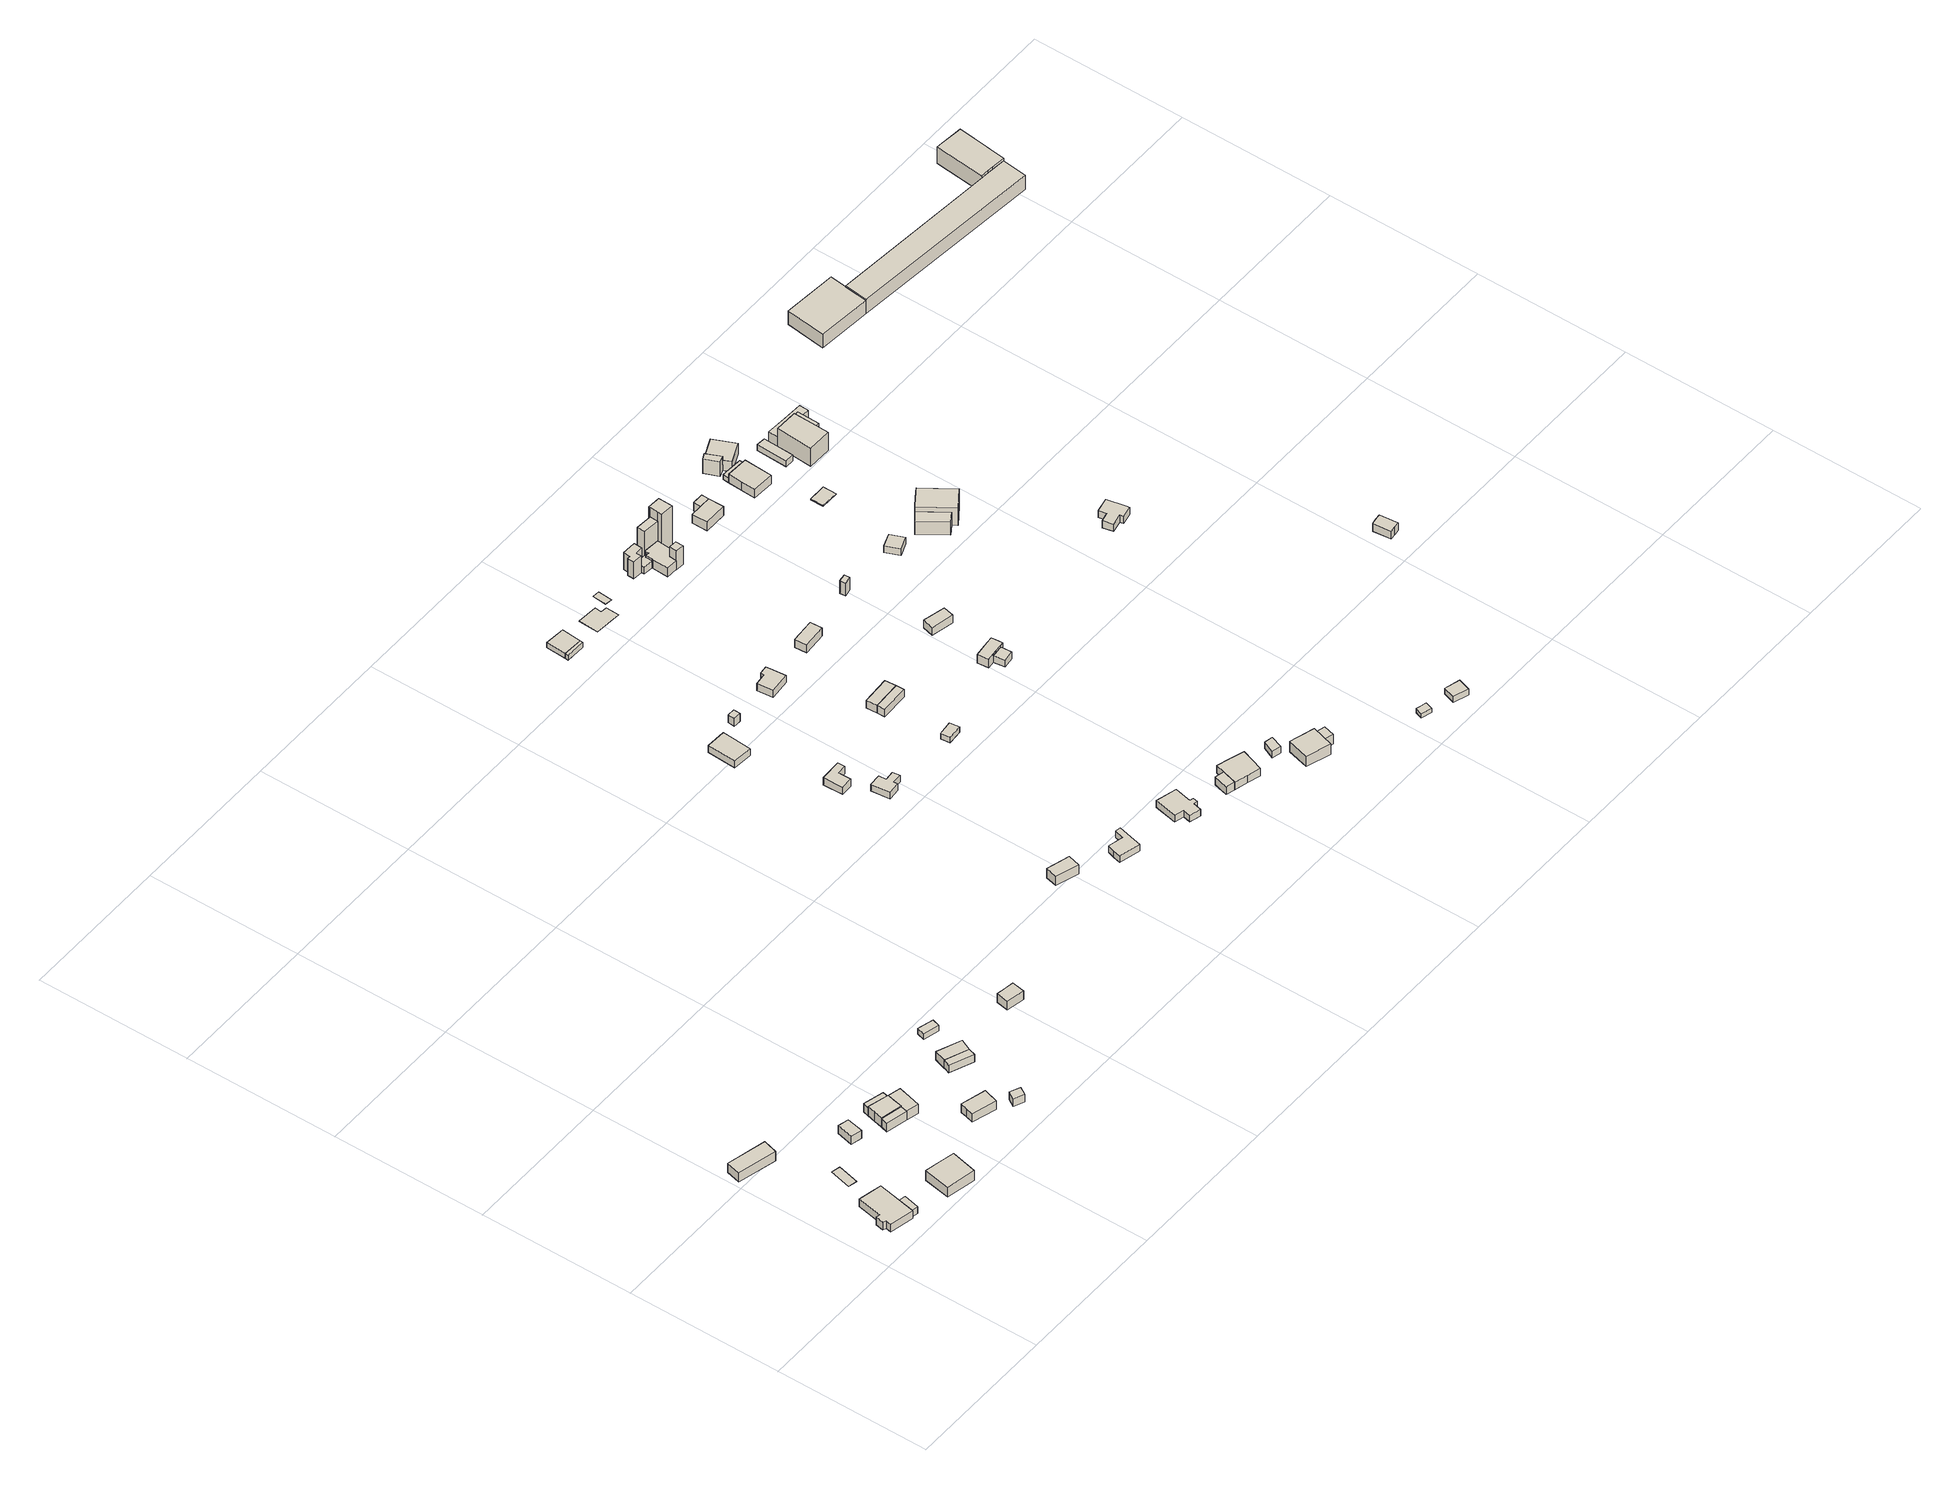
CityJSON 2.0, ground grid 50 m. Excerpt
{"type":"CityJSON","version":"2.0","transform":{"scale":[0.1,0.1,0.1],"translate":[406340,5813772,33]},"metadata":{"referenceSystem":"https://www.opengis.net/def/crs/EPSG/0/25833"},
"CityObjects":{
"building1":{"type":"Building","attributes":{"Gemeindeschluessel":"11000009","function":"31001_1010"},"address":[{"country":"Germany","locality":"Berlin","thoroughfareNumber":"25 (4)","thoroughfareName":"Ravensteiner Promenade"}],"children":["building1-1","building1-2"]},
"building1-1":{"type":"BuildingPart","attributes":{"BezugspunktDach":"2200","measuredHeight":3.67,"storeysAboveGround":1},"parents":["building1"],"geometry":[{"type":"MultiSurface","lod":"1","boundaries":[[[0,1,2,3,4,5,6,7,8,9]],[[10,11,12,13,14,15,16,17,18,19]],[[10,19,9,8]],[[11,10,8,7]],[[12,11,7,6]],[[13,12,6,5]],[[14,13,5,4]],[[20,21,22,14,4,3]],[[16,15,3,2]],[[17,16,2,1]],[[18,17,1,0]],[[19,18,0,9]],[[15,22,21,20]]]}]},
"building1-2":{"type":"BuildingPart","attributes":{"BezugspunktDach":"2200","measuredHeight":2.53,"storeysAboveGround":1},"parents":["building1"],"geometry":[{"type":"Solid","lod":"1","boundaries":[[[[23,24,25,21,20]],[[22,26,27,28,15]],[[26,22,21,25]],[[27,26,25,24]],[[28,27,24,23]],[[15,28,23,20]],[[22,15,20,21]]]]}]},
"building2":{"type":"Building","attributes":{"Gemeindeschluessel":"11000009","BezugspunktDach":"2200","function":"31001_1312","measuredHeight":3.52,"storeysAboveGround":1},"address":[{"country":"Germany","locality":"Berlin","thoroughfareNumber":"25 (17)","thoroughfareName":"Ravensteiner Promenade"}],"geometry":[{"type":"Solid","lod":"1","boundaries":[[[[29,30,31,32]],[[33,34,35,36]],[[33,36,32,31]],[[34,33,31,30]],[[35,34,30,29]],[[36,35,29,32]]]]}]},
"building3":{"type":"Building","attributes":{"Gemeindeschluessel":"11000009","BezugspunktDach":"2200","function":"31001_2000","measuredHeight":0.13,"storeysAboveGround":1},"address":[{"country":"Germany","locality":"Berlin","thoroughfareNumber":"25 (5)","thoroughfareName":"Ravensteiner Promenade"}],"geometry":[{"type":"Solid","lod":"1","boundaries":[[[[37,38,39,40]],[[41,42,43,44]],[[41,44,40,39]],[[42,41,39,38]],[[43,42,38,37]],[[44,43,37,40]]]]}]},
"building4":{"type":"Building","attributes":{"Gemeindeschluessel":"11000009","BezugspunktDach":"2200","function":"31001_1010","measuredHeight":4.42,"storeysAboveGround":1},"address":[{"country":"Germany","locality":"Berlin","thoroughfareNumber":"26","thoroughfareName":"Ravensteiner Promenade"}],"geometry":[{"type":"Solid","lod":"1","boundaries":[[[[45,46,47,48,49]],[[50,51,52,53,54]],[[50,54,49,48]],[[51,50,48,47]],[[52,51,47,46]],[[53,52,46,45]],[[54,53,45,49]]]]}]},
"building5":{"type":"Building","attributes":{"Gemeindeschluessel":"11000009","BezugspunktDach":"2200","function":"31001_1312","measuredHeight":3.46,"storeysAboveGround":1},"address":[{"country":"Germany","locality":"Berlin","thoroughfareNumber":"25 (1)","thoroughfareName":"Ravensteiner Promenade"}],"geometry":[{"type":"Solid","lod":"1","boundaries":[[[[55,56,57,58]],[[59,60,61,62]],[[59,62,58,57]],[[60,59,57,56]],[[61,60,56,55]],[[62,61,55,58]]]]}]},
"building6":{"type":"Building","attributes":{"Gemeindeschluessel":"11000009","BezugspunktDach":"2200","function":"51009_1610","measuredHeight":3.55,"storeysAboveGround":0},"address":[{"country":"Germany","locality":"Berlin"}],"geometry":[{"type":"Solid","lod":"1","boundaries":[[[[63,64,65,66]],[[67,68,69,70]],[[67,70,66,65]],[[68,67,65,64]],[[69,68,64,63]],[[70,69,63,66]]]]}]},
"building7":{"type":"Building","attributes":{"Gemeindeschluessel":"11000009","function":"31001_1312"},"address":[{"country":"Germany","locality":"Berlin","thoroughfareNumber":"25","thoroughfareName":"Ravensteiner Promenade"}],"children":["building7-1","building7-2"]},
"building7-1":{"type":"BuildingPart","attributes":{"BezugspunktDach":"2200","measuredHeight":3.93,"storeysAboveGround":1},"parents":["building7"],"geometry":[{"type":"MultiSurface","lod":"1","boundaries":[[[71,72,73,74,75,76]],[[77,78,79,80,68,67]],[[77,67,76,75]],[[78,77,75,74]],[[79,78,74,73]],[[81,82,79,73,72]],[[83,84,81,72,71]],[[67,68,71,76]],[[80,79,82,81]],[[68,85,84,83]],[[85,80,81,84]]]}]},
"building7-2":{"type":"BuildingPart","attributes":{"BezugspunktDach":"2200","measuredHeight":4.11,"storeysAboveGround":1},"parents":["building7"],"geometry":[{"type":"MultiSurface","lod":"1","boundaries":[[[86,87,88,82,84,83,89]],[[68,85,79,90,91,92,69]],[[68,69,89,83]],[[68,83,68,85]],[[85,80,79]],[[90,79,82,88]],[[91,90,88,87]],[[92,91,87,86]],[[69,92,86,89]],[[85,68,83,84]],[[79,80,81,82]],[[81,80,85,84]]]}]},
"building8":{"type":"Building","attributes":{"Gemeindeschluessel":"11000009","BezugspunktDach":"2200","function":"51009_1610","measuredHeight":3.15,"storeysAboveGround":0},"address":[{"country":"Germany","locality":"Berlin"}],"geometry":[{"type":"Solid","lod":"1","boundaries":[[[[93,94,95,96]],[[97,98,99,100]],[[97,100,96,95]],[[98,97,95,94]],[[99,98,94,93]],[[100,99,93,96]]]]}]},
"building9":{"type":"Building","attributes":{"Gemeindeschluessel":"11000009","BezugspunktDach":"2200","function":"31001_2000","measuredHeight":3.66,"storeysAboveGround":1},"address":[{"country":"Germany","locality":"Berlin","thoroughfareNumber":"26 (3)","thoroughfareName":"Ravensteiner Promenade"}],"geometry":[{"type":"Solid","lod":"1","boundaries":[[[[101,102,103,104,105]],[[106,107,108,109,110]],[[106,110,105,104]],[[107,106,104,103]],[[108,107,103,102]],[[109,108,102,101]],[[110,109,101,105]]]]}]},
"building10":{"type":"Building","attributes":{"Gemeindeschluessel":"11000009","BezugspunktDach":"2200","function":"31001_1312","measuredHeight":2.99,"storeysAboveGround":1},"address":[{"country":"Germany","locality":"Berlin","thoroughfareNumber":"25 (13)","thoroughfareName":"Ravensteiner Promenade"}],"geometry":[{"type":"Solid","lod":"1","boundaries":[[[[111,112,113,114]],[[115,116,117,118]],[[115,118,114,113]],[[116,115,113,112]],[[117,116,112,111]],[[118,117,111,114]]]]}]},
"building11":{"type":"Building","attributes":{"Gemeindeschluessel":"11000009","BezugspunktDach":"2200","function":"51009_1610","measuredHeight":2.8,"storeysAboveGround":0},"address":[{"country":"Germany","locality":"Berlin"}],"geometry":[{"type":"Solid","lod":"1","boundaries":[[[[119,120,121,122]],[[123,124,125,126]],[[123,126,122,121]],[[124,123,121,120]],[[125,124,120,119]],[[126,125,119,122]]]]}]},
"building12":{"type":"Building","attributes":{"Gemeindeschluessel":"11000009","BezugspunktDach":"2200","function":"31001_1312","measuredHeight":3.08,"storeysAboveGround":1},"address":[{"country":"Germany","locality":"Berlin","thoroughfareNumber":"25 (10)","thoroughfareName":"Ravensteiner Promenade"}],"geometry":[{"type":"Solid","lod":"1","boundaries":[[[[120,127,128,121]],[[129,130,131,132]],[[129,132,121,128]],[[130,129,128,127]],[[131,130,127,120]],[[132,131,120,121]]]]}]},
"building13":{"type":"Building","attributes":{"Gemeindeschluessel":"11000009","BezugspunktDach":"2200","function":"31001_2000","measuredHeight":2.12,"storeysAboveGround":1},"address":[{"country":"Germany","locality":"Berlin","thoroughfareNumber":"25 (11)","thoroughfareName":"Ravensteiner Promenade"}],"geometry":[{"type":"Solid","lod":"1","boundaries":[[[[133,134,135,136]],[[137,138,139,140]],[[137,140,136,135]],[[138,137,135,134]],[[139,138,134,133]],[[140,139,133,136]]]]}]},
"building14":{"type":"Building","attributes":{"Gemeindeschluessel":"11000009","BezugspunktDach":"2200","function":"31001_2000","measuredHeight":3.94,"storeysAboveGround":1},"address":[{"country":"Germany","locality":"Berlin","thoroughfareNumber":"25 (20)","thoroughfareName":"Ravensteiner Promenade"}],"geometry":[{"type":"Solid","lod":"1","boundaries":[[[[141,142,143,144,145]],[[146,147,148,149,150]],[[146,150,145,144]],[[147,146,144,143]],[[148,147,143,142]],[[149,148,142,141]],[[150,149,141,145]]]]}]},
"building15":{"type":"Building","attributes":{"Gemeindeschluessel":"11000009","BezugspunktDach":"2200","function":"31001_1010","measuredHeight":3.43,"storeysAboveGround":1},"address":[{"country":"Germany","locality":"Berlin","thoroughfareNumber":"73","thoroughfareName":"Dahlwitzer Landstraße"}],"geometry":[{"type":"Solid","lod":"1","boundaries":[[[[151,152,153,154]],[[155,156,157,158]],[[155,158,154,153]],[[156,155,153,152]],[[157,156,152,151]],[[158,157,151,154]]]]}]},
"building16":{"type":"Building","attributes":{"Gemeindeschluessel":"11000009","BezugspunktDach":"2200","function":"31001_1010","measuredHeight":2.62,"storeysAboveGround":1},"address":[{"country":"Germany","locality":"Berlin","thoroughfareNumber":"97","thoroughfareName":"Dahlwitzer Landstraße"}],"geometry":[{"type":"Solid","lod":"1","boundaries":[[[[159,160,161,162]],[[163,164,165,166]],[[163,166,162,161]],[[164,163,161,160]],[[165,164,160,159]],[[166,165,159,162]]]]}]},
"building17":{"type":"Building","attributes":{"Gemeindeschluessel":"11000009","BezugspunktDach":"2200","function":"31001_1010","measuredHeight":2.75,"storeysAboveGround":1},"address":[{"country":"Germany","locality":"Berlin","thoroughfareNumber":"87","thoroughfareName":"Dahlwitzer Landstraße"}],"geometry":[{"type":"Solid","lod":"1","boundaries":[[[[167,168,169,170,171,172]],[[173,174,175,176,177,178]],[[173,178,172,171]],[[174,173,171,170]],[[175,174,170,169]],[[176,175,169,168]],[[177,176,168,167]],[[178,177,167,172]]]]}]},
"building18":{"type":"Building","attributes":{"Gemeindeschluessel":"11000009","BezugspunktDach":"2200","function":"31001_1010","measuredHeight":3.92,"storeysAboveGround":1},"address":[{"country":"Germany","locality":"Berlin","thoroughfareNumber":"71","thoroughfareName":"Dahlwitzer Landstraße"}],"geometry":[{"type":"Solid","lod":"1","boundaries":[[[[179,180,181,182,183,184,185,186]],[[187,188,189,190,191,192,193,194]],[[187,194,186,185]],[[188,187,185,184]],[[189,188,184,183]],[[190,189,183,182]],[[191,190,182,181]],[[192,191,181,180]],[[193,192,180,179]],[[194,193,179,186]]]]}]},
"building19":{"type":"Building","attributes":{"Gemeindeschluessel":"11000009","BezugspunktDach":"2200","function":"31001_1010","measuredHeight":2.56,"storeysAboveGround":1},"address":[{"country":"Germany","locality":"Berlin","thoroughfareNumber":"85","thoroughfareName":"Dahlwitzer Landstraße"}],"geometry":[{"type":"Solid","lod":"1","boundaries":[[[[195,196,197,198,199,200,201,202]],[[203,204,205,206,207,208,209,210]],[[203,210,202,201]],[[204,203,201,200]],[[205,204,200,199]],[[206,205,199,198]],[[207,206,198,197]],[[208,207,197,196]],[[209,208,196,195]],[[210,209,195,202]]]]}]},
"building20":{"type":"Building","attributes":{"Gemeindeschluessel":"11000009","BezugspunktDach":"2200","function":"31001_2000","measuredHeight":3,"storeysAboveGround":1},"address":[{"country":"Germany","locality":"Berlin","thoroughfareNumber":"97 (1)","thoroughfareName":"Dahlwitzer Landstraße"}],"geometry":[{"type":"Solid","lod":"1","boundaries":[[[[211,212,213,214]],[[215,216,217,218]],[[215,218,214,213]],[[216,215,213,212]],[[217,216,212,211]],[[218,217,211,214]]]]}]},
"building21":{"type":"Building","attributes":{"Gemeindeschluessel":"11000009","BezugspunktDach":"2200","function":"51009_1610","measuredHeight":1.94,"storeysAboveGround":0},"address":[{"country":"Germany","locality":"Berlin"}],"geometry":[{"type":"Solid","lod":"1","boundaries":[[[[219,220,221,222]],[[223,224,225,226]],[[223,226,222,221]],[[224,223,221,220]],[[225,224,220,219]],[[226,225,219,222]]]]}]},
"building22":{"type":"Building","attributes":{"Gemeindeschluessel":"11000009","BezugspunktDach":"2200","function":"31001_1010","measuredHeight":3.89,"storeysAboveGround":1},"address":[{"country":"Germany","locality":"Berlin","thoroughfareNumber":"69","thoroughfareName":"Dahlwitzer Landstraße"}],"geometry":[{"type":"Solid","lod":"1","boundaries":[[[[227,228,229,230,231,232,233,234,235,236,237]],[[238,239,240,241,242,243,244,245,246,247,248]],[[238,248,237,236]],[[239,238,236,235]],[[240,239,235,234]],[[241,240,234,233]],[[242,241,233,232]],[[243,242,232,231]],[[244,243,231,230]],[[245,244,230,229]],[[246,245,229,228]],[[247,246,228,227]],[[248,247,227,237]]]]}]},
"building23":{"type":"Building","attributes":{"Gemeindeschluessel":"11000009","BezugspunktDach":"2200","function":"31001_1010","measuredHeight":1.98,"storeysAboveGround":1},"address":[{"country":"Germany","locality":"Berlin","thoroughfareNumber":"113","thoroughfareName":"Dahlwitzer Landstraße"}],"geometry":[{"type":"Solid","lod":"1","boundaries":[[[[220,249,250,221]],[[251,252,224,223]],[[251,223,221,250]],[[252,251,250,249]],[[224,252,249,220]],[[223,224,220,221]]]]}]},
"building24":{"type":"Building","attributes":{"Gemeindeschluessel":"11000009","BezugspunktDach":"2200","function":"31001_2000","measuredHeight":2.15,"storeysAboveGround":1},"address":[{"country":"Germany","locality":"Berlin","thoroughfareNumber":"83 (1)","thoroughfareName":"Dahlwitzer Landstraße"}],"geometry":[{"type":"Solid","lod":"1","boundaries":[[[[253,254,255,256]],[[257,258,259,260]],[[257,260,256,255]],[[258,257,255,254]],[[259,258,254,253]],[[260,259,253,256]]]]}]},
"building25":{"type":"Building","attributes":{"Gemeindeschluessel":"11000009","BezugspunktDach":"2200","function":"31001_1010","measuredHeight":2.73,"storeysAboveGround":1},"address":[{"country":"Germany","locality":"Berlin","thoroughfareNumber":"95","thoroughfareName":"Dahlwitzer Landstraße"}],"geometry":[{"type":"Solid","lod":"1","boundaries":[[[[261,262,263,264,265,266,267]],[[268,269,270,271,272,273,274]],[[268,274,267,266]],[[269,268,266,265]],[[270,269,265,264]],[[271,270,264,263]],[[272,271,263,262]],[[273,272,262,261]],[[274,273,261,267]]]]}]},
"building26":{"type":"Building","attributes":{"Gemeindeschluessel":"11000009","BezugspunktDach":"2200","function":"51009_1610","measuredHeight":2.91,"storeysAboveGround":0},"address":[{"country":"Germany","locality":"Berlin"}],"geometry":[{"type":"Solid","lod":"1","boundaries":[[[[275,276,277,278]],[[279,280,281,282]],[[279,282,278,277]],[[280,279,277,276]],[[281,280,276,275]],[[282,281,275,278]]]]}]},
"building27":{"type":"Building","attributes":{"Gemeindeschluessel":"11000009","BezugspunktDach":"2200","function":"31001_1010","measuredHeight":2.91,"storeysAboveGround":1},"address":[{"country":"Germany","locality":"Berlin","thoroughfareNumber":"83","thoroughfareName":"Dahlwitzer Landstraße"}],"geometry":[{"type":"Solid","lod":"1","boundaries":[[[[278,277,283,284]],[[285,279,282,286]],[[285,286,284,283]],[[279,285,283,277]],[[282,279,277,278]],[[286,282,278,284]]]]}]},
"building28":{"type":"Building","attributes":{"Gemeindeschluessel":"11000009","BezugspunktDach":"2200","function":"31001_2000","measuredHeight":3,"storeysAboveGround":1},"address":[{"country":"Germany","locality":"Berlin","thoroughfareNumber":"67 (1)","thoroughfareName":"Dahlwitzer Landstraße"}],"geometry":[{"type":"Solid","lod":"1","boundaries":[[[[287,288,289,290]],[[291,292,293,294]],[[291,294,290,289]],[[292,291,289,288]],[[293,292,288,287]],[[294,293,287,290]]]]}]},
"building29":{"type":"Building","attributes":{"Gemeindeschluessel":"11000009","BezugspunktDach":"2200","function":"31001_1010","measuredHeight":0.051,"storeysAboveGround":1},"address":[{"country":"Germany","locality":"Berlin","thoroughfareNumber":"111","thoroughfareName":"Dahlwitzer Landstraße"}],"geometry":[{"type":"Solid","lod":"1","boundaries":[[[[295,296,297,298,299,300]],[[301,302,303,304,305,306]],[[301,306,300,299]],[[302,301,299,298]],[[303,302,298,297]],[[304,303,297,296]],[[305,304,296,295]],[[306,305,295,300]]]]}]},
"building30":{"type":"Building","attributes":{"Gemeindeschluessel":"11000009","BezugspunktDach":"2200","function":"31001_2000","measuredHeight":0.009,"storeysAboveGround":1},"address":[{"country":"Germany","locality":"Berlin","thoroughfareNumber":"225 (1)","thoroughfareName":"Dahlwitzer Landstraße"}]},
"building31":{"type":"Building","attributes":{"Gemeindeschluessel":"11000009","BezugspunktDach":"2200","function":"51009_1610","measuredHeight":0.009,"storeysAboveGround":0},"address":[{"country":"Germany","locality":"Berlin"}]},
"building32":{"type":"Building","attributes":{"Gemeindeschluessel":"11000009","BezugspunktDach":"2200","function":"31001_1010","measuredHeight":4.3,"storeysAboveGround":1},"address":[{"country":"Germany","locality":"Berlin","thoroughfareNumber":"67","thoroughfareName":"Dahlwitzer Landstraße"}],"geometry":[{"type":"Solid","lod":"1","boundaries":[[[[307,308,309,310,311,312,313]],[[314,315,316,317,318,319,320]],[[314,320,313,312]],[[315,314,312,311]],[[316,315,311,310]],[[317,316,310,309]],[[318,317,309,308]],[[319,318,308,307]],[[320,319,307,313]]]]}]},
"building33":{"type":"Building","attributes":{"Gemeindeschluessel":"11000009","BezugspunktDach":"2200","function":"31001_2000","measuredHeight":0.085,"storeysAboveGround":1},"address":[{"country":"Germany","locality":"Berlin","thoroughfareNumber":"225 (2)","thoroughfareName":"Dahlwitzer Landstraße"}],"geometry":[{"type":"Solid","lod":"1","boundaries":[[[[321,322,323,324]],[[325,326,327,328]],[[325,328,324,323]],[[326,325,323,322]],[[327,326,322,321]],[[328,327,321,324]]]]}]},
"building34":{"type":"Building","attributes":{"Gemeindeschluessel":"11000009","BezugspunktDach":"2200","function":"31001_1010","measuredHeight":3.12,"storeysAboveGround":1},"address":[{"country":"Germany","locality":"Berlin","thoroughfareNumber":"93","thoroughfareName":"Dahlwitzer Landstraße"}],"geometry":[{"type":"Solid","lod":"1","boundaries":[[[[329,330,331,332]],[[333,334,335,336]],[[333,336,332,331]],[[334,333,331,330]],[[335,334,330,329]],[[336,335,329,332]]]]}]},
"building35":{"type":"Building","attributes":{"Gemeindeschluessel":"11000009","BezugspunktDach":"2200","function":"31001_2000","measuredHeight":2.43,"storeysAboveGround":1},"address":[{"country":"Germany","locality":"Berlin","thoroughfareNumber":"65 (1)","thoroughfareName":"Dahlwitzer Landstraße"}],"geometry":[{"type":"Solid","lod":"1","boundaries":[[[[337,338,339,340]],[[341,342,343,344]],[[341,344,340,339]],[[342,341,339,338]],[[343,342,338,337]],[[344,343,337,340]]]]}]},
"building36":{"type":"Building","attributes":{"Gemeindeschluessel":"11000009","function":"31001_1010"},"address":[{"country":"Germany","locality":"Berlin","thoroughfareNumber":"65","thoroughfareName":"Dahlwitzer Landstraße"}],"children":["building36-1","building36-2"]},
"building36-1":{"type":"BuildingPart","attributes":{"BezugspunktDach":"2200","measuredHeight":4.39,"storeysAboveGround":1},"parents":["building36"],"geometry":[{"type":"MultiSurface","lod":"1","boundaries":[[[345,346,347,348]],[[349,350,351,352]],[[349,352,348,347]],[[350,349,347,346]],[[351,353,354,355,356,357,350,346,345]],[[352,351,345,348]],[[357,356,355,354,353]]]}]},
"building36-2":{"type":"BuildingPart","attributes":{"BezugspunktDach":"2200","measuredHeight":3.71,"storeysAboveGround":1},"parents":["building36"],"geometry":[{"type":"Solid","lod":"1","boundaries":[[[[358,359,355,354]],[[356,360,361,353]],[[360,356,355,359]],[[361,360,359,358]],[[353,361,358,354]],[[356,353,354,355]]]]}]},
"building37":{"type":"Building","attributes":{"Gemeindeschluessel":"11000009","BezugspunktDach":"2200","function":"31001_2000","measuredHeight":6.51,"storeysAboveGround":1},"address":[{"country":"Germany","locality":"Berlin","thoroughfareNumber":"224 (2)","thoroughfareName":"Dahlwitzer Landstraße"}],"geometry":[{"type":"Solid","lod":"1","boundaries":[[[[362,363,364,365,366,367,368,369]],[[370,371,372,373,374,375,376,377]],[[370,377,369,368]],[[371,370,368,367]],[[372,371,367,366]],[[373,372,366,365]],[[374,373,365,364]],[[375,374,364,363]],[[376,375,363,362]],[[377,376,362,369]]]]}]},
"building38":{"type":"Building","attributes":{"Gemeindeschluessel":"11000009","BezugspunktDach":"2200","function":"51009_1610","measuredHeight":2.63,"storeysAboveGround":0},"address":[{"country":"Germany","locality":"Berlin"}],"geometry":[{"type":"Solid","lod":"1","boundaries":[[[[378,379,380,381,382,383,384]],[[385,386,387,388,389,390,391]],[[385,391,384,383]],[[386,385,383,382]],[[387,386,382,381]],[[388,387,381,380]],[[389,388,380,379]],[[390,389,379,378]],[[391,390,378,384]]]]}]},
"building39":{"type":"Building","attributes":{"Gemeindeschluessel":"11000009","function":"31001_1010"},"address":[{"country":"Germany","locality":"Berlin","thoroughfareNumber":"81","thoroughfareName":"Dahlwitzer Landstraße"}],"children":["building39-1","building39-2"]},
"building39-1":{"type":"BuildingPart","attributes":{"BezugspunktDach":"2200","measuredHeight":3.71,"storeysAboveGround":1},"parents":["building39"],"geometry":[{"type":"MultiSurface","lod":"1","boundaries":[[[392,393,394,395,396,397,398,399,400]],[[401,402,403,404,405,406,407,408,409]],[[401,409,400,399]],[[402,401,399,398]],[[403,402,398,397]],[[404,403,397,396]],[[405,404,396,395]],[[410,411,412,395,394]],[[413,410,406,394,393]],[[408,407,393,392]],[[409,408,392,400]],[[406,405,412,411,410]],[[407,406,410,413]]]}]},
"building39-2":{"type":"BuildingPart","attributes":{"BezugspunktDach":"2200","measuredHeight":2.66,"storeysAboveGround":1},"parents":["building39"],"geometry":[{"type":"MultiSurface","lod":"1","boundaries":[[[414,415,411,413]],[[405,416,417,407]],[[418,406,419]],[[416,405,411,415]],[[417,416,415,414]],[[407,417,414,413]],[[419,406,410,411,405]],[[407,420,413,410,421,406,418]]]}]},
"building40":{"type":"Building","attributes":{"Gemeindeschluessel":"11000009","BezugspunktDach":"2200","function":"31001_1010","measuredHeight":3.87,"storeysAboveGround":1},"address":[{"country":"Germany","locality":"Berlin","thoroughfareNumber":"109","thoroughfareName":"Dahlwitzer Landstraße"}],"geometry":[{"type":"Solid","lod":"1","boundaries":[[[[422,423,424,425,426,427,428,429,430,431,432,433,434]],[[435,436,437,438,439,440,441,442,443,444,445,446,447]],[[435,447,434,433]],[[436,435,433,432]],[[437,436,432,431]],[[438,437,431,430]],[[439,438,430,429]],[[440,439,429,428]],[[441,440,428,427]],[[442,441,427,426]],[[443,442,426,425]],[[444,443,425,424]],[[445,444,424,423]],[[446,445,423,422]],[[447,446,422,434]]]]}]},
"building41":{"type":"Building","attributes":{"Gemeindeschluessel":"11000009","BezugspunktDach":"2200","function":"51009_1610","measuredHeight":7.16,"storeysAboveGround":0},"address":[{"country":"Germany","locality":"Berlin"}],"geometry":[{"type":"Solid","lod":"1","boundaries":[[[[448,449,450,451]],[[452,453,454,455]],[[452,455,451,450]],[[453,452,450,449]],[[454,453,449,448]],[[455,454,448,451]]]]}]},
"building42":{"type":"Building","attributes":{"Gemeindeschluessel":"11000009","BezugspunktDach":"2200","function":"31001_2000","measuredHeight":10.94,"storeysAboveGround":1},"address":[{"country":"Germany","locality":"Berlin","thoroughfareNumber":"224 (1)","thoroughfareName":"Dahlwitzer Landstraße"}],"geometry":[{"type":"Solid","lod":"1","boundaries":[[[[456,457,458,459]],[[460,461,441,440]],[[460,440,459,458]],[[461,460,458,457]],[[441,461,457,456]],[[440,441,456,459]]]]}]},
"building43":{"type":"Building","attributes":{"Gemeindeschluessel":"11000009","BezugspunktDach":"2200","function":"31001_1010","measuredHeight":2.86,"storeysAboveGround":1},"address":[{"country":"Germany","locality":"Berlin","thoroughfareNumber":"91","thoroughfareName":"Dahlwitzer Landstraße"}],"geometry":[{"type":"Solid","lod":"1","boundaries":[[[[462,463,464,465]],[[466,467,468,469]],[[466,469,465,464]],[[467,466,464,463]],[[468,467,463,462]],[[469,468,462,465]]]]}]},
"building44":{"type":"Building","attributes":{"Gemeindeschluessel":"11000009","BezugspunktDach":"2200","function":"51009_1610","measuredHeight":14.66,"storeysAboveGround":0},"address":[{"country":"Germany","locality":"Berlin"}],"geometry":[{"type":"Solid","lod":"1","boundaries":[[[[470,471,472,473,474,475]],[[476,477,478,479,480,481]],[[476,481,475,474]],[[477,476,474,473]],[[478,477,473,472]],[[479,478,472,471]],[[480,479,471,470]],[[481,480,470,475]]]]}]},
"building45":{"type":"Building","attributes":{"Gemeindeschluessel":"11000009","BezugspunktDach":"2200","function":"31001_2000","measuredHeight":4.85,"storeysAboveGround":1},"address":[{"country":"Germany","locality":"Berlin","thoroughfareNumber":"93 (1)","thoroughfareName":"Dahlwitzer Landstraße"}],"geometry":[{"type":"Solid","lod":"1","boundaries":[[[[482,483,484,485]],[[486,487,488,489]],[[486,489,485,484]],[[487,486,484,483]],[[488,487,483,482]],[[489,488,482,485]]]]}]},
"building46":{"type":"Building","attributes":{"Gemeindeschluessel":"11000009","BezugspunktDach":"2200","function":"31001_2000","measuredHeight":2.34,"storeysAboveGround":1},"address":[{"country":"Germany","locality":"Berlin","thoroughfareNumber":"61 (4)","thoroughfareName":"Dahlwitzer Landstraße"}],"geometry":[{"type":"Solid","lod":"1","boundaries":[[[[490,491,492,493,494]],[[495,496,497,498,499]],[[495,499,494,493]],[[496,495,493,492]],[[497,496,492,491]],[[498,497,491,490]],[[499,498,490,494]]]]}]},
"building47":{"type":"Building","attributes":{"Gemeindeschluessel":"11000009","BezugspunktDach":"2200","function":"31001_1313","measuredHeight":3.35,"storeysAboveGround":1},"address":[{"country":"Germany","locality":"Berlin","thoroughfareNumber":"107","thoroughfareName":"Dahlwitzer Landstraße"}],"geometry":[{"type":"Solid","lod":"1","boundaries":[[[[500,501,502,503,504]],[[505,506,507,508,509]],[[505,509,504,503]],[[506,505,503,502]],[[507,506,502,501]],[[508,507,501,500]],[[509,508,500,504]]]]}]},
"building48":{"type":"Building","attributes":{"Gemeindeschluessel":"11000009","BezugspunktDach":"2200","function":"31001_2000","measuredHeight":3.29,"storeysAboveGround":1},"address":[{"country":"Germany","locality":"Berlin","thoroughfareNumber":"107 (1)","thoroughfareName":"Dahlwitzer Landstraße"}],"geometry":[{"type":"Solid","lod":"1","boundaries":[[[[501,510,511,502]],[[512,513,514,515]],[[512,515,502,511]],[[513,512,511,510]],[[514,513,510,501]],[[515,514,501,502]]]]}]},
"building49":{"type":"Building","attributes":{"Gemeindeschluessel":"11000009","BezugspunktDach":"2200","function":"31001_1312","measuredHeight":2.45,"storeysAboveGround":1},"address":[{"country":"Germany","locality":"Berlin","thoroughfareNumber":"99 (2)","thoroughfareName":"Dahlwitzer Landstraße"}],"geometry":[{"type":"Solid","lod":"1","boundaries":[[[[516,517,518,519]],[[520,521,522,523]],[[520,523,519,518]],[[521,520,518,517]],[[522,521,517,516]],[[523,522,516,519]]]]}]},
"building50":{"type":"Building","attributes":{"Gemeindeschluessel":"11000009","BezugspunktDach":"2200","function":"31001_2000","measuredHeight":2.16,"storeysAboveGround":1},"address":[{"country":"Germany","locality":"Berlin","thoroughfareNumber":"61 (3)","thoroughfareName":"Dahlwitzer Landstraße"}],"geometry":[{"type":"Solid","lod":"1","boundaries":[[[[524,525,526,527]],[[528,529,530,531]],[[528,531,527,526]],[[529,528,526,525]],[[530,529,525,524]],[[531,530,524,527]]]]}]},
"building51":{"type":"Building","attributes":{"Gemeindeschluessel":"11000009","BezugspunktDach":"2200","function":"31001_1010","measuredHeight":4.32,"storeysAboveGround":1},"address":[{"country":"Germany","locality":"Berlin","thoroughfareNumber":"105","thoroughfareName":"Dahlwitzer Landstraße"}],"geometry":[{"type":"Solid","lod":"1","boundaries":[[[[532,533,534,535,536]],[[537,538,539,540,541]],[[537,541,536,535]],[[538,537,535,534]],[[539,538,534,533]],[[540,539,533,532]],[[541,540,532,536]]]]}]},
"building52":{"type":"Building","attributes":{"Gemeindeschluessel":"11000009","BezugspunktDach":"2200","function":"31001_1312","measuredHeight":5.8,"storeysAboveGround":1},"address":[{"country":"Germany","locality":"Berlin","thoroughfareNumber":"99 (1)","thoroughfareName":"Dahlwitzer Landstraße"}],"geometry":[{"type":"Solid","lod":"1","boundaries":[[[[542,543,544,545]],[[546,547,548,549]],[[546,549,545,544]],[[547,546,544,543]],[[548,547,543,542]],[[549,548,542,545]]]]}]},
"building53":{"type":"Building","attributes":{"Gemeindeschluessel":"11000009","BezugspunktDach":"2200","function":"31001_2000","measuredHeight":0.29,"storeysAboveGround":1},"address":[{"country":"Germany","locality":"Berlin","thoroughfareNumber":"220","thoroughfareName":"Dahlwitzer Landstraße"}],"geometry":[{"type":"Solid","lod":"1","boundaries":[[[[550,551,552,553]],[[554,555,556,557]],[[554,557,553,552]],[[555,554,552,551]],[[556,555,551,550]],[[557,556,550,553]]]]}]},
"building54":{"type":"Building","attributes":{"Gemeindeschluessel":"11000009","BezugspunktDach":"2200","function":"31001_2000","measuredHeight":2.28,"storeysAboveGround":1},"address":[{"country":"Germany","locality":"Berlin","thoroughfareNumber":"222 (1)","thoroughfareName":"Dahlwitzer Landstraße"}],"geometry":[{"type":"Solid","lod":"1","boundaries":[[[[558,559,560,561]],[[562,563,539,538]],[[562,538,561,560]],[[563,562,560,559]],[[539,563,559,558]],[[538,539,558,561]]]]}]},
"building55":{"type":"Building","attributes":{"Gemeindeschluessel":"11000009","function":"31001_2000"},"address":[{"country":"Germany","locality":"Berlin","thoroughfareNumber":"227","thoroughfareName":"Dahlwitzer Landstraße"}],"children":["building55-1","building55-2"]},
"building55-1":{"type":"BuildingPart","attributes":{"BezugspunktDach":"2200","measuredHeight":5.51,"storeysAboveGround":1},"parents":["building55"],"geometry":[{"type":"MultiSurface","lod":"1","boundaries":[[[564,565,566,567]],[[568,569,570,571]],[[568,571,567,566]],[[569,568,566,565]],[[570,569,565,564]],[[570,564,572,573,571]],[[571,573,572,567]]]}]},
"building55-2":{"type":"BuildingPart","attributes":{"BezugspunktDach":"2200","measuredHeight":5.51,"storeysAboveGround":1},"parents":["building55"],"geometry":[{"type":"MultiSurface","lod":"1","boundaries":[[[574,575,576,577]],[[571,573,578,579]],[[571,579,577,576]],[[572,567,571,576,575]],[[578,573,575,574]],[[579,578,574,577]],[[573,571,567,572]]]}]},
"building56":{"type":"Building","attributes":{"Gemeindeschluessel":"11000009","BezugspunktDach":"2200","function":"31001_1010","measuredHeight":8.54,"storeysAboveGround":1},"address":[{"country":"Germany","locality":"Berlin","thoroughfareNumber":"99","thoroughfareName":"Dahlwitzer Landstraße"}],"geometry":[{"type":"Solid","lod":"1","boundaries":[[[[580,581,582,583,584,585]],[[586,587,588,589,590,546]],[[586,546,585,584]],[[587,586,584,583]],[[588,587,583,582]],[[589,588,582,581]],[[590,589,581,580]],[[546,590,580,585]]]]}]},
"building57":{"type":"Building","attributes":{"Gemeindeschluessel":"11000009","BezugspunktDach":"2200","function":"31001_2000","measuredHeight":2.29,"storeysAboveGround":1},"address":[{"country":"Germany","locality":"Berlin","thoroughfareNumber":"221 (2)","thoroughfareName":"Dahlwitzer Landstraße"}],"geometry":[{"type":"Solid","lod":"1","boundaries":[[[[591,592,593,594]],[[595,596,597,598]],[[595,598,594,593]],[[596,595,593,592]],[[597,596,592,591]],[[598,597,591,594]]]]}]},
"building58":{"type":"Building","attributes":{"Gemeindeschluessel":"11000009","BezugspunktDach":"2200","function":"31001_1010","measuredHeight":6.94,"storeysAboveGround":1},"address":[{"country":"Germany","locality":"Berlin","thoroughfareNumber":"103","thoroughfareName":"Dahlwitzer Landstraße"}],"geometry":[{"type":"Solid","lod":"1","boundaries":[[[[599,600,601,602,603]],[[604,605,606,607,608]],[[604,608,603,602]],[[605,604,602,601]],[[606,605,601,600]],[[607,606,600,599]],[[608,607,599,603]]]]}]},
"building59":{"type":"Building","attributes":{"Gemeindeschluessel":"11000009","BezugspunktDach":"2200","function":"51009_1610","measuredHeight":6.34,"storeysAboveGround":0},"address":[{"country":"Germany","locality":"Berlin"}],"geometry":[{"type":"Solid","lod":"1","boundaries":[[[[609,610,611,612]],[[605,613,614,606]],[[605,606,612,611]],[[613,605,611,610]],[[614,613,610,609]],[[606,614,609,612]]]]}]},
"building60":{"type":"Building","attributes":{"Gemeindeschluessel":"11000009","BezugspunktDach":"2200","function":"31001_2000","measuredHeight":4.26,"storeysAboveGround":1},"address":[{"country":"Germany","locality":"Berlin","thoroughfareNumber":"221 (1)","thoroughfareName":"Dahlwitzer Landstraße"}],"geometry":[{"type":"Solid","lod":"1","boundaries":[[[[615,616,617,618,619,620,621,622]],[[623,624,625,626,627,628,629,630]],[[623,630,622,621]],[[624,623,621,620]],[[625,624,620,619]],[[626,625,619,618]],[[627,626,618,617]],[[628,627,617,616]],[[629,628,616,615]],[[630,629,615,622]]]]}]},
"building61":{"type":"Building","attributes":{"Gemeindeschluessel":"11000009","BezugspunktDach":"2200","function":"31001_1312","measuredHeight":2.75,"storeysAboveGround":1},"address":[{"country":"Germany","locality":"Berlin","thoroughfareNumber":"89","thoroughfareName":"Dahlwitzer Landstraße"}],"geometry":[{"type":"Solid","lod":"1","boundaries":[[[[631,632,633,634,635,636,637,638,639]],[[640,641,642,643,644,645,646,647,648]],[[640,648,639,638]],[[641,640,638,637]],[[642,641,637,636]],[[643,642,636,635]],[[644,643,635,634]],[[645,644,634,633]],[[646,645,633,632]],[[647,646,632,631]],[[648,647,631,639]]]]}]},
"building62":{"type":"Building","attributes":{"Gemeindeschluessel":"11000009","BezugspunktDach":"2200","function":"31001_2000","measuredHeight":3.29,"storeysAboveGround":1},"address":[{"country":"Germany","locality":"Berlin","thoroughfareNumber":"77","thoroughfareName":"Dahlwitzer Landstraße"}],"geometry":[{"type":"Solid","lod":"1","boundaries":[[[[649,650,651,652,653,654]],[[655,656,657,658,659,660]],[[655,660,654,653]],[[656,655,653,652]],[[657,656,652,651]],[[658,657,651,650]],[[659,658,650,649]],[[660,659,649,654]]]]}]},
"building63":{"type":"Building","attributes":{"Gemeindeschluessel":"11000009","function":"31001_2000"},"address":[{"country":"Germany","locality":"Berlin","thoroughfareNumber":"151 (1)","thoroughfareName":"Dahlwitzer Landstraße"}],"children":["building63-1","building63-2","building63-3"]},
"building63-1":{"type":"BuildingPart","attributes":{"BezugspunktDach":"2200","measuredHeight":5.48,"storeysAboveGround":1},"parents":["building63"],"geometry":[{"type":"MultiSurface","lod":"1","boundaries":[[[661,662,663,664]],[[665,666,667,668]],[[669,670,668,664,663]],[[671,672,666]],[[665,663,673,674]],[[667,666,662,661]],[[668,667,661,664]],[[665,668,670,669]],[[662,666,672,675]],[[676,677,675,672,671]],[[674,673,677,678,676]]]}]},
"building63-2":{"type":"BuildingPart","attributes":{"BezugspunktDach":"2200","measuredHeight":5.13,"storeysAboveGround":1},"parents":["building63"],"geometry":[{"type":"MultiSurface","lod":"1","boundaries":[[[670,679,680,681]],[[682,683,668,684]],[[682,684,681,680]],[[683,682,680,679]],[[683,679,669,665,668]],[[684,668,670,681]],[[670,668,665,669]]]}]},
"building63-3":{"type":"BuildingPart","attributes":{"BezugspunktDach":"2200","measuredHeight":6.88,"storeysAboveGround":1},"parents":["building63"],"geometry":[{"type":"MultiSurface","lod":"1","boundaries":[[[685,686,687,688,689,690,691,692]],[[693,694,695,696,666,672,676,674]],[[693,674,692,691]],[[694,693,691,690]],[[695,694,690,689]],[[696,695,689,688]],[[666,696,688,687]],[[675,662,687,686]],[[676,672,686,685]],[[673,677,676,685,692]],[[672,666,662,675]],[[674,697,676,677,673]]]}]}
},
"vertices":[
[106,87,50],[102,69,50],[179,52,50],[181,58,50],[204,179,50],[166,187,50],[129,195,50],[113,115,50],[101,117,50],[95,91,50],[101,117,21],[113,115,21],[129,195,21],[166,187,21],[204,179,21],[181,58,21],[179,52,21],[102,69,21],[106,87,21],[95,91,21],[181,58,46],[190,109,46],[190,109,21],
[202,53,46],[204,55,46],[215,105,46],[215,105,21],[204,55,21],[202,53,21],
[132,481,58],[145,527,58],[19,558,58],[7,512,58],[19,558,23],[145,527,23],[132,481,23],[7,512,23],
[203,259,19],[220,329,19],[192,336,19],[176,266,19],[192,336,18],[220,329,18],[203,259,18],[176,266,18],
[390,2,66],[409,86,66],[361,97,66],[312,107,66],[296,21,66],[312,107,28],[361,97,28],[409,86,28],[390,2,28],[296,21,28],
[343,348,50],[354,401,50],[320,409,50],[307,356,50],[320,409,20],[354,401,20],[343,348,20],[307,356,20],
[471,290,55],[476,313,55],[408,328,55],[402,306,55],[408,328,22],[476,313,22],[471,290,22],[402,306,22],
[476,313,58],[481,340,58],[487,366,58],[421,383,58],[414,356,58],[408,328,58],[414,356,22],[421,383,22],[487,366,22],[481,340,22],[481,340,57],[487,366,57],[476,313,57],[479,328,57],[479,328,22],
[509,280,57],[519,318,57],[528,356,57],[471,290,57],[528,356,22],[519,318,22],[509,280,22],
[487,366,53],[491,386,53],[426,403,53],[421,383,53],[426,403,21],[491,386,21],[487,366,21],[421,383,21],
[647,119,56],[661,167,56],[581,189,56],[575,166,56],[569,142,56],[575,166,24],[581,189,24],[661,167,24],[647,119,24],[569,142,24],
[717,75,52],[731,100,52],[699,115,52],[685,90,52],[699,115,22],[731,100,22],[717,75,22],[685,90,22],
[759,277,50],[767,300,50],[692,330,50],[683,308,50],[692,330,22],[767,300,22],[759,277,22],[683,308,22],
[783,336,50],[705,367,50],[705,367,19],[783,336,19],[767,300,19],[692,330,19],
[799,428,38],[807,453,38],[756,467,38],[749,441,38],[756,467,17],[807,453,17],[799,428,17],[749,441,17],
[1034,317,49],[1041,358,49],[1012,363,49],[983,368,49],[976,328,49],[983,368,16],[1012,363,16],[1041,358,16],[1034,317,16],[976,328,16],
[1513,488,46],[1523,528,46],[1449,549,46],[1440,511,46],[1449,549,11],[1523,528,11],[1513,488,11],[1440,511,11],
[1339,1470,41],[1345,1565,41],[1281,1568,41],[1276,1475,41],[1281,1568,15],[1345,1565,15],[1339,1470,15],[1276,1475,15],
[1373,1182,39],[1411,1183,39],[1410,1223,39],[1440,1225,39],[1440,1249,39],[1371,1246,39],[1440,1249,11],[1440,1225,11],[1410,1223,11],[1411,1183,11],[1373,1182,11],[1371,1246,11],
[1681,408,38],[1687,432,38],[1700,488,38],[1683,491,38],[1675,460,38],[1626,472,38],[1619,449,38],[1613,425,38],[1619,449,12],[1626,472,12],[1675,460,12],[1683,491,12],[1700,488,12],[1687,432,12],[1681,408,12],[1613,425,12],
[1435,1068,37],[1474,1071,37],[1473,1084,37],[1504,1086,37],[1501,1110,37],[1470,1107,37],[1468,1132,37],[1429,1129,37],[1468,1132,12],[1470,1107,12],[1501,1110,12],[1504,1086,12],[1473,1084,12],[1474,1071,12],[1435,1068,12],[1429,1129,12],
[1428,1571,44],[1429,1593,44],[1405,1594,44],[1403,1572,44],[1405,1594,14],[1429,1593,14],[1428,1571,14],[1403,1572,14],
[1396,2079,37],[1397,2089,37],[1334,2092,37],[1333,2082,37],[1334,2092,18],[1397,2089,18],[1396,2079,18],[1333,2082,18],
[1858,391,36],[1853,367,36],[1888,357,36],[1894,383,36],[1894,385,36],[1907,382,36],[1911,398,36],[1898,401,36],[1910,456,36],[1843,473,36],[1827,399,36],[1843,473,11],[1910,456,11],[1898,401,11],[1911,398,11],[1907,382,11],[1894,385,11],[1894,383,11],[1888,357,11],[1853,367,11],[1858,391,11],[1827,399,11],
[1402,2152,37],[1337,2157,37],[1337,2157,18],[1402,2152,18],
[1707,1069,30],[1755,1073,30],[1751,1104,30],[1704,1099,30],[1751,1104,9],[1755,1073,9],[1707,1069,9],[1704,1099,9],
[1556,1555,39],[1623,1561,39],[1618,1613,39],[1616,1625,39],[1590,1622,39],[1590,1611,39],[1551,1606,39],[1590,1611,12],[1590,1622,12],[1616,1625,12],[1618,1613,12],[1623,1561,12],[1556,1555,12],[1551,1606,12],
[1680,1270,39],[1772,1273,39],[1771,1299,39],[1679,1295,39],[1771,1299,10],[1772,1273,10],[1680,1270,10],[1679,1295,10],
[1768,1335,39],[1677,1330,39],[1768,1335,10],[1677,1330,10],
[2022,342,42],[2036,389,42],[2007,396,42],[1994,350,42],[2007,396,12],[2036,389,12],[2022,342,12],[1994,350,12],
[1554,2076,18],[1556,2119,18],[1535,2121,18],[1537,2143,18],[1471,2148,18],[1468,2083,18],[1471,2148,17],[1537,2143,17],[1535,2121,17],[1556,2119,17],[1554,2076,17],[1468,2083,17],
[2065,330,41],[2107,318,41],[2132,392,41],[2089,406,41],[2045,419,41],[2036,389,41],[2022,342,41],[2036,389,13],[2045,419,13],[2089,406,13],[2132,392,13],[2107,318,13],[2065,330,13],[2022,342,13],
[1587,2125,20],[1590,2171,20],[1568,2173,20],[1565,2128,20],[1568,2173,19],[1590,2171,19],[1587,2125,19],[1565,2128,19],
[1748,1584,43],[1824,1590,43],[1822,1629,43],[1745,1623,43],[1822,1629,12],[1824,1590,12],[1748,1584,12],[1745,1623,12],
[2210,326,37],[2225,366,37],[2198,371,37],[2182,334,37],[2198,371,12],[2225,366,12],[2210,326,12],[2182,334,12],
[2288,215,52],[2308,286,52],[2229,310,52],[2210,240,52],[2229,310,12],[2308,286,12],[2288,215,12],[2210,240,12],[2295,241,12],[2295,241,49],[2305,276,49],[2305,276,12],[2297,247,12],
[2323,233,49],[2333,269,49],[2333,269,12],[2323,233,12],
[1720,2124,82],[1720,2141,82],[1745,2141,82],[1747,2168,82],[1702,2170,82],[1700,2147,82],[1691,2148,82],[1690,2127,82],[1691,2148,17],[1700,2147,17],[1702,2170,17],[1747,2168,17],[1745,2141,17],[1720,2141,17],[1720,2124,17],[1690,2127,17],
[1720,2124,45],[1720,2114,45],[1752,2111,45],[1753,2133,45],[1765,2140,45],[1745,2141,45],[1720,2141,45],[1745,2141,19],[1765,2140,19],[1753,2133,19],[1752,2111,19],[1720,2114,19],[1720,2124,19],[1720,2141,19],
[2000,1157,41],[2024,1160,41],[2037,1161,41],[2062,1164,41],[2074,1165,41],[2072,1181,41],[2070,1202,41],[2033,1198,41],[1996,1193,41],[2033,1198,9],[2070,1202,9],[2072,1181,9],[2074,1165,9],[2062,1164,9],[2037,1161,9],[2024,1160,9],[2000,1157,9],[1996,1193,9],[2037,1161,35],[2062,1164,35],[2062,1164,26],[2024,1160,35],
[2029,1123,35],[2065,1128,35],[2065,1128,9],[2029,1123,9],[2036,1161,9],[2038,1161,9],[2024,1160,24],[2037,1161,19],
[1786,2055,52],[1788,2079,52],[1814,2078,52],[1815,2103,52],[1816,2126,52],[1817,2141,52],[1765,2145,52],[1765,2140,52],[1765,2132,52],[1753,2133,52],[1752,2111,52],[1752,2107,52],[1750,2056,52],[1752,2107,18],[1752,2111,18],[1753,2133,18],[1765,2132,18],[1765,2140,18],[1765,2145,18],[1817,2141,18],[1816,2126,18],[1815,2103,18],[1814,2078,18],[1788,2079,18],[1786,2055,18],[1750,2056,18],
[1814,2052,89],[1814,2078,89],[1788,2079,89],[1786,2055,89],[1788,2079,17],[1814,2078,17],[1814,2052,17],[1786,2055,17],
[1817,2141,127],[1818,2167,127],[1765,2171,127],[1765,2145,127],[1765,2171,18],[1818,2167,18],
[2079,1338,39],[2087,1373,39],[2016,1390,39],[2007,1354,39],[2016,1390,10],[2087,1373,10],[2079,1338,10],[2007,1354,10],
[1859,2123,163],[1860,2169,163],[1818,2172,163],[1818,2167,163],[1817,2141,163],[1816,2126,163],[1817,2141,16],[1818,2167,16],[1818,2172,16],[1860,2169,16],[1859,2123,16],[1816,2126,16],
[1985,1631,61],[2010,1635,61],[2008,1652,61],[1984,1649,61],[2008,1652,12],[2010,1635,12],[1985,1631,12],[1984,1649,12],
[2580,92,28],[2587,117,28],[2570,121,28],[2554,125,28],[2546,102,28],[2554,125,12],[2570,121,12],[2587,117,12],[2580,92,12],[2546,102,12],
[2028,2076,53],[2028,2126,53],[1992,2126,53],[1954,2126,53],[1954,2076,53],[1954,2126,19],[1992,2126,19],[2028,2126,19],[2028,2076,19],[1954,2076,19],
[2028,2150,53],[1992,2150,53],[1992,2150,20],[2028,2150,20],[2028,2126,20],[1992,2126,20],
[2196,1600,41],[2239,1617,41],[2221,1662,41],[2177,1645,41],[2221,1662,16],[2239,1617,16],[2196,1600,16],[2177,1645,16],
[2692,51,36],[2705,91,36],[2656,105,36],[2644,67,36],[2656,105,14],[2705,91,14],[2692,51,14],[2644,67,14],
[2195,2039,61],[2199,2131,61],[2130,2134,61],[2127,2089,61],[2125,2043,61],[2127,2089,28],[2130,2134,28],[2199,2131,28],[2195,2039,28],[2125,2043,28],
[2333,1536,73],[2365,1556,73],[2307,1638,73],[2277,1616,73],[2307,1638,23],[2365,1556,23],[2333,1536,23],[2277,1616,23],
[2210,1875,32],[2267,1874,32],[2267,1917,32],[2210,1917,32],[2267,1917,29],[2267,1874,29],[2210,1875,29],[2210,1917,29],
[2199,2131,47],[2200,2150,47],[2131,2154,47],[2130,2134,47],[2131,2154,28],[2200,2150,28],
[2172,2155,64],[2237,2182,64],[2205,2253,64],[2138,2224,64],[2205,2253,24],[2237,2182,24],[2172,2155,24],[2138,2224,24],[2160,2178,64],[2160,2178,24],
[2138,2170,79],[2160,2178,79],[2138,2224,79],[2120,2215,79],[2138,2170,24],[2120,2215,24],
[2375,1542,91],[2405,1562,91],[2435,1583,91],[2367,1678,91],[2337,1658,91],[2307,1638,91],[2337,1658,23],[2367,1678,23],[2435,1583,23],[2405,1562,23],[2375,1542,23],
[2300,2045,51],[2304,2144,51],[2275,2146,51],[2272,2046,51],[2275,2146,28],[2304,2144,28],[2300,2045,28],[2272,2046,28],
[2390,1992,98],[2391,2036,98],[2392,2109,98],[2319,2111,98],[2312,1993,98],[2319,2111,29],[2392,2109,29],[2391,2036,29],[2390,1992,29],[2312,1993,29],
[2406,2036,93],[2407,2108,93],[2392,2109,93],[2391,2036,93],[2407,2108,29],[2406,2036,29],
[2385,2109,65],[2392,2109,65],[2401,2108,65],[2451,2106,65],[2452,2136,65],[2386,2139,65],[2321,2143,65],[2319,2111,65],[2321,2143,28],[2386,2139,28],[2452,2136,28],[2451,2106,28],[2401,2108,28],[2392,2109,28],[2385,2109,28],[2319,2111,28],
[2619,1198,38],[2657,1206,38],[2660,1194,38],[2698,1202,38],[2696,1214,38],[2683,1273,38],[2637,1263,38],[2642,1238,38],[2612,1231,38],[2642,1238,11],[2637,1263,11],[2683,1273,11],[2696,1214,11],[2698,1202,11],[2660,1194,11],[2657,1206,11],[2619,1198,11],[2612,1231,11],
[3039,573,50],[3057,575,50],[3076,577,50],[3070,636,50],[3051,634,50],[3033,631,50],[3051,634,20],[3070,636,20],[3076,577,20],[3057,575,20],[3039,573,20],[3033,631,20],
[3502,2158,92],[3512,2238,92],[2871,2294,92],[2863,2218,92],[2871,2294,38],[3512,2238,38],[3502,2158,38],[2863,2218,38],[2871,2294,89],[2863,2218,89],[3454,2243,38],[3467,2242,38],[3422,2246,92],[3422,2246,38],[3467,2242,92],[3450,2244,38],[3450,2244,92],[3450,2244,69],
[2878,2348,89],[2704,2363,89],[2687,2234,89],[2704,2363,38],[2878,2348,38],[2687,2234,38],
[3450,2244,101],[3467,2242,101],[3512,2238,101],[3531,2399,101],[3485,2404,101],[3468,2406,101],[3439,2409,101],[3422,2246,101],[3439,2409,38],[3468,2406,38],[3485,2404,38],[3531,2399,38],[3445,2244,38]
]}
